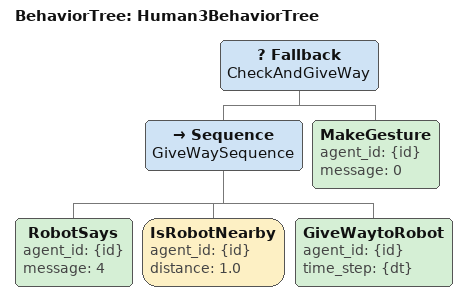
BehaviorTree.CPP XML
<root main_tree_to_execute='Human3BehaviorTree'>
    <BehaviorTree ID='Human3BehaviorTree'>
        <Fallback name='CheckAndGiveWay'>
            <Sequence name='GiveWaySequence'>
                <RobotSays agent_id='{id}' message='4'/>
                <IsRobotNearby agent_id='{id}' distance='1.0'/>
                <GiveWaytoRobot agent_id='{id}' time_step='{dt}'/>
            </Sequence>
            <MakeGesture agent_id='{id}' message='0'/>
        </Fallback>
    </BehaviorTree>
</root>
